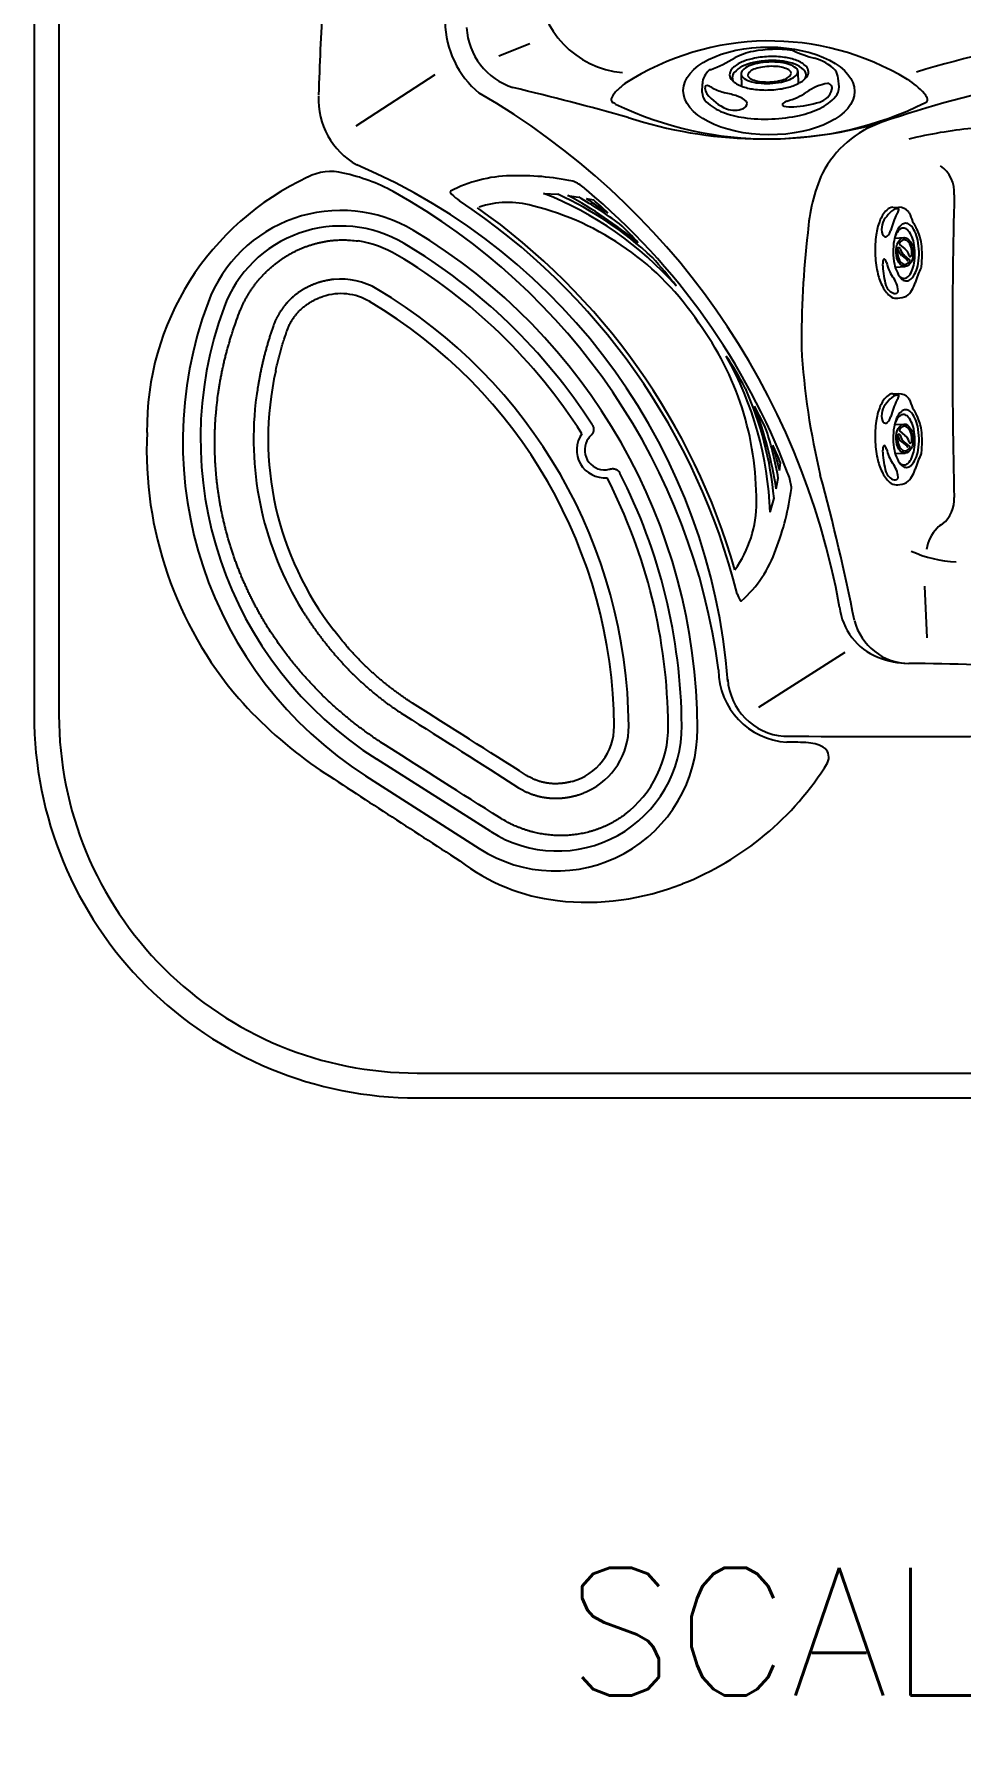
# Model space of a CAD drawing. Extents: x 941 to 1034, y 781 to 934.
# Drawn here: x 941.4 to 970.5, y 780.6 to 834 of the extents above; entities that cross this region are included whole.
import ezdxf
from ezdxf.enums import TextEntityAlignment as Align

# ---------------------------------------------------------------- set-up
doc = ezdxf.new("R2010")
doc.units = 0
doc.header["$MEASUREMENT"] = 0
for name, color, linetype in [('1', 4, 'Continuous'), ('CL', 8, 'Continuous'), ('DIM', 3, 'Continuous')]:
    doc.layers.add(name, color=color, linetype=linetype)
doc.styles.add('SIMPLEX', font='simplex')

# ---------------------------------------------------------------- blocks, each defined once
blk = doc.blocks.new('94JET')
at = {"layer": '1', "color": 2}
for p, q in [((0.921, 2.15), (1.187, 2.128)), ((1.45, 0.905), (1.065, 0.905)), ((1.45, -0.876), (1.076, -0.876)), ((0.921, -2.15), (1.195, -2.132))]:
    blk.add_line(p, q, dxfattribs=at)
blk.add_lwpolyline([(0.921, 2.15, 0.194525), (0.62, 2.028, 0.099704), (0.27, 1.52, 0.05735), (0.077, 0.875, 0.043939), (0, 0, 0.043939), (0.077, -0.875, 0.05735), (0.27, -1.52, 0.099704), (0.62, -2.028, 0.194525), (0.921, -2.15, 0.194525)], format="xyb", dxfattribs=at)
for points in [[(1.956, 0.027, 0.043317), (1.912, 0.531, 0.056661), (1.803, 0.902, 0.099192), (1.604, 1.195, 0.196409), (1.433, 1.265, 0.196409), (1.263, 1.195, 0.099192), (1.064, 0.902, 0.056661), (0.954, 0.531, 0.043317), (0.911, 0.027, 0.043317), (0.954, -0.477, 0.056661), (1.064, -0.849, 0.099192), (1.263, -1.142, 0.196409), (1.433, -1.211, 0.196409), (1.604, -1.142, 0.099192), (1.803, -0.849, 0.056661), (1.912, -0.477, 0.043317)], [(1.45, -0.876, 0.211502), (1.556, -0.829, 0.094638), (1.687, -0.615, 0.051331), (1.756, -0.349, 0.038645), (1.785, 0.015, 0.038645), (1.756, 0.378, 0.051331), (1.687, 0.644, 0.094638), (1.556, 0.858, 0.211502), (1.45, 0.905, 0.211502), (1.344, 0.858, 0.094638), (1.213, 0.644, 0.051331), (1.143, 0.378, 0.038645), (1.115, 0.015, 0.038645), (1.143, -0.349, 0.051331), (1.213, -0.615, 0.094638), (1.344, -0.829, 0.211502)]]:
    blk.add_lwpolyline(points, format="xyb", close=True, dxfattribs=at)
at = {"layer": '1', "color": 3}
for points in [[(1.83, 0.027, 0.043317), (1.789, 0.498, 0.056661), (1.686, 0.846, 0.099192), (1.5, 1.12, 0.196409), (1.341, 1.185, 0.139465), (1.221, 1.151, 0.099192)], [(1.221, -1.097, 0.139465), (1.341, -1.131, 0.196409), (1.5, -1.066, 0.099192), (1.686, -0.792, 0.056661), (1.789, -0.445, 0.043317), (1.83, 0.027, 0.043317)]]:
    blk.add_lwpolyline(points, format="xyb", dxfattribs=at)
blk.add_lwpolyline([(1.405, -0.664, 0.216678), (1.482, -0.629, 0.092908), (1.578, -0.465, 0.049579), (1.629, -0.263, 0.037156), (1.65, 0.015, 0.037156), (1.629, 0.292, 0.049579), (1.578, 0.494, 0.092908), (1.482, 0.658, 0.216678), (1.405, 0.693, 0.216678), (1.328, 0.658, 0.092908), (1.232, 0.494, 0.049579), (1.18, 0.292, 0.037156), (1.16, 0.015, 0.037156), (1.18, -0.263, 0.049579), (1.232, -0.465, 0.092908), (1.328, -0.629, 0.216678)], format="xyb", close=True, dxfattribs=at)
for centre, radius, start, end in [((1.783, 0.735), 1.56, 125.9518, 154.4901), ((1.062, 1.678), 0.375, 90.333, 121.4248), ((2.518, 0.959), 1.705, 150.2332, 163.6622), ((0.571, 2.169), 0.592, 322.0648, 338.2692), ((1.061, 1.984), 0.0685, 330.254, 90.9551), ((1.083, 1.125), 0.762, 158.3465, 199.0444), ((-3.065, 2.471), 4.079, 339.6279, 345.3447), ((0.542, 0.942), 0.19, 200.0641, 264.4059), ((0.53, 0.818), 0.0654, 264.4059, 313.5517), ((0.063, 1.308), 0.743, 313.5517, 339.6906), ((1.29, -0.659), 0.939, 163.5628, 182.5916), ((0.458, -0.416), 0.0728, 137.8056, 161.5776), ((0.436, -0.396), 0.042, 36.1572, 137.8056), ((0.053, -0.676), 0.517, 19.6286, 36.1572), ((2.77, 0.041), 2.296, 193.6863, 210.4486), ((4.122, -0.595), 3.771, 181.612, 194.2575), ((1.007, -1.384), 0.558, 194.4882, 252.9172), ((-0.393, -1.943), 1.44, 5.8985, 34.7447), ((0.894, -1.781), 0.146, 249.6717, 354.5827)]:
    blk.add_arc(centre, radius, start, end, dxfattribs=at)
at = {"layer": '1', "color": 2}
for centre, radius, start, end in [((1.139, 1.557), 0.573, 35.9872, 85.3803), ((1.506, 1.824), 0.119, 17.5387, 35.9872), ((5.326, 3.031), 3.886, 197.5387, 210.0725), ((-0.387, 0.06), 2.563, 9.9192, 23.5403), ((-1.707, -0.062), 3.886, 350.2358, 8.3326), ((5.966, -2.677), 4.308, 153.4774, 163.0192), ((2.005, -0.701), 0.119, 333.4774, 350.2358), ((0.343, -0.913), 1.586, 314.1906, 341.365), ((1.155, -1.578), 0.556, 273.3737, 301.881)]:
    blk.add_arc(centre, radius, start, end, dxfattribs=at)
blk = doc.blocks.new('MIDJET')
at = {"layer": '1', "color": 2}
for p, q in [((-0.807, 1.23), (-0.838, 1.197)), ((1.234, -0.77), (1.097, -0.894))]:
    blk.add_line(p, q, dxfattribs=at)
at = {"layer": '1', "color": 3}
for p, q in [((-0.108, 0.542), (-0.326, 0.317)), ((-0.279, 0.064), (-0.061, 0.08)), ((-0.004, 0.138), (-0.223, 0.122)), ((0.279, -0.064), (0.061, -0.08)), ((0.532, -0.105), (0.326, -0.317))]:
    blk.add_line(p, q, dxfattribs=at)
at = {"layer": '1', "color": 2}
blk.add_lwpolyline([(1.234, -0.77, 0.194738), (1.316, -0.571, 0.099647), (1.238, -0.169, 0.057272), (1.021, 0.223, 0.043868), (0.641, 0.666, 0.043868), (0.19, 1.037, 0.057272), (-0.206, 1.246, 0.099647), (-0.609, 1.316, 0.194738), (-0.807, 1.23, 0.194738)], format="xyb", dxfattribs=at)
blk.add_lwpolyline([(-0.667, 0.613, 0.188918), (-0.726, 0.482, 0.101146), (-0.686, 0.223, 0.059435), (-0.556, -0.03, 0.045845), (-0.323, -0.316, 0.045845), (-0.041, -0.555, 0.059435), (0.21, -0.69, 0.101146), (0.468, -0.735, 0.188918), (0.6, -0.678, 0.188918), (0.659, -0.547, 0.101146), (0.619, -0.289, 0.059435), (0.489, -0.035, 0.045845), (0.255, 0.251, 0.045845), (-0.026, 0.49, 0.059435), (-0.278, 0.624, 0.101146), (-0.535, 0.669, 0.188918)], format="xyb", close=True, dxfattribs=at)
at = {"layer": '1', "color": 3}
for points in [[(-0.555, 0.609, 0.188918), (-0.606, 0.495, 0.101146), (-0.572, 0.269, 0.059435), (-0.458, 0.048, 0.045845), (-0.255, -0.201, 0.045845), (-0.009, -0.409, 0.059435), (0.21, -0.527, 0.101146), (0.434, -0.566, 0.188918), (0.549, -0.517, 0.188918), (0.601, -0.402, 0.101146), (0.566, -0.177, 0.010554), (0.549, -0.136, 0.045845)], [(-0.39, 0.657, 0.021992), (-0.44, 0.658, 0.188918), (-0.555, 0.609, 0.188918)]]:
    blk.add_lwpolyline(points, format="xyb", dxfattribs=at)
at = {"layer": '1', "color": 2}
for centre, radius, start, end in [((-0.221, 0.619), 0.845, 136.8727, 156.0974), ((-0.193, 0.85), 0.808, 172.0799, 208.2707), ((-2.843, -0.597), 2.211, 15.4841, 28.7649), ((-0.612, 0.022), 0.104, 195.4841, 218.053), ((2.071, 2.122), 3.511, 218.053, 229.6922), ((0.924, 0.956), 1.884, 233.3562, 247.6134), ((-0.306, -2.906), 2.18, 61.2651, 76.3978), ((0.792, -0.902), 0.104, 241.2651, 266.3557), ((0.812, -0.592), 0.416, 266.3557, 313.34)]:
    blk.add_arc(centre, radius, start, end, dxfattribs=at)
at = {"layer": '1', "color": 3}
for centre, radius, start, end in [((-0.613, 1.075), 0.0962, 115.5379, 218.2409), ((-0.474, 0.816), 0.391, 62.4424, 117.4848), ((-1.936, -1.52), 3.145, 47.4817, 58.5207), ((-0.112, 1.702), 0.897, 229.9802, 260.5708), ((-0.573, -0.519), 1.374, 56.5538, 76.7899), ((0.316, 0.845), 0.255, 238.8727, 267.0119), ((-0.196, 0.367), 0.578, 27.8789, 48.1982), ((0.287, 0.62), 0.0336, 299.1672, 31.2427), ((0.805, 0.013), 0.0642, 124.7288, 178.1555), ((1.238, -0.001), 0.497, 178.1555, 204.6324), ((0.835, -0.031), 0.117, 65.0552, 124.7288), ((0.624, -0.412), 0.552, 358.337, 61.8827), ((-1.284, -1.415), 2.396, 17.1965, 30.2424), ((0.346, -0.545), 0.838, 347.7491, 8.0156), ((1.473, -0.643), 0.472, 187.8464, 204.9741), ((1.065, -0.823), 0.0273, 223.4142, 307.3046), ((0.946, -0.662), 0.228, 306.4319, 344.5426)]:
    blk.add_arc(centre, radius, start, end, dxfattribs=at)
for centre, major_axis, start_param, end_param in [((0, 0), (-0.326, 0.317), 1.091268269871018, 7.374453577050604), ((0, 0), (-0.276, 0.268), 4.477221, 7.019846), ((-0.29, 0.084), (-0.0179, 0.0174), 0.736661, 2.662065), ((-0.234, 0.142), (-0.0179, 0.0174), 0.736661, 2.662065), ((0.163, -0.326), (-0.358, 0.349), 5.204989, 5.803657), ((0.219, -0.268), (-0.358, 0.349), 5.216913, 5.803657), ((0.175, 0.077), (-0.0538, 0.0523), 2.063397, 4.477221), ((-0.175, -0.077), (-0.0538, 0.0523), 5.204989, 7.618814), ((0, 0), (-0.276, 0.268), 1.335628, 3.878254), ((-0.163, 0.326), (-0.358, 0.349), 2.063397, 2.662065), ((0.29, -0.084), (-0.0179, 0.0174), 3.878254, 5.803657)]:
    blk.add_ellipse(centre, major_axis=major_axis, ratio=0.587975, start_param=start_param, end_param=end_param, dxfattribs=at)
blk = doc.blocks.new('2005ENVOY')
at = {"layer": '1', "color": 3}
for p, q in [((14.568, 32.668), (15.534, 33.061)), ((10.088, 30.479), (12.573, 32.085)), ((15.967, 28.355), (16.415, 28.328)), ((16.715, 28.296), (17.065, 28.242)), ((17.297, 28.201), (17.526, 28.153)), ((23.358, 19.674), (23.388, 19.911)), ((23.255, 19.091), (23.322, 19.434)), ((23.067, 18.367), (23.188, 18.798)), ((27.985, 14.419), (27.91, 16.047)), ((22.712, 12.245), (25.414, 13.973)), ((10.389, 10.1), (13.952, 7.816))]:
    blk.add_line(p, q, dxfattribs=at)
at = {"layer": '1', "linetype": 'Continuous'}
blk.add_line((14.311, 8.348), (10.737, 10.616), dxfattribs=at)
blk.add_lwpolyline([(81, 0, 0.414214), (93, 12), (93, 77, 0.414214), (81, 89), (12, 89, 0.414214), (0, 77), (0, 12, 0.414214), (12, 0)], format="xyb", close=True, dxfattribs=at)
at = {"layer": '1', "color": 3, "linetype": 'Continuous'}
blk.add_lwpolyline([(81, 0.779, 0.414214), (92.221, 12), (92.221, 77, 0.414214), (81, 88.221), (12, 88.221, 0.414214), (0.779, 77), (0.779, 12, 0.414214), (12, 0.779)], format="xyb", close=True, dxfattribs=at)
for points in [[(6.423, 24.599), (6.463, 24.7, -0.007425), (6.506, 24.799, -0.007433), (6.552, 24.897, -0.007421), (6.601, 24.993, -0.007421), (6.653, 25.088, -0.007426), (6.707, 25.182, -0.007432), (6.765, 25.274, -0.007427), (6.825, 25.364, -0.007412), (6.888, 25.452, -0.007412), (6.953, 25.539, -0.007425), (7.021, 25.623, -0.007434), (7.091, 25.705, -0.007438), (7.164, 25.785, -0.00744), (7.239, 25.863, -0.007437), (7.316, 25.939, -0.007448), (7.395, 26.012, -0.007472), (7.477, 26.082, -0.007486), (7.561, 26.15, -0.00749), (7.646, 26.216, -0.007499), (7.733, 26.278, -0.00751), (7.822, 26.338, -0.00753), (7.913, 26.396, -0.007557), (8.006, 26.45, -0.007576), (8.1, 26.502, -0.007585), (8.195, 26.55, -0.007601), (8.292, 26.596, -0.007624), (8.39, 26.638, -0.007656), (8.489, 26.678, -0.007699), (8.589, 26.714, -0.007701), (8.69, 26.747, -0.007667), (8.792, 26.777, -0.007757), (8.895, 26.804, -0.00795), (8.999, 26.828, -0.007757), (9.103, 26.848, -0.00727), (9.206, 26.865, -0.008037), (9.312, 26.879, -0.009607), (9.421, 26.888, -0.00733), (9.523, 26.896, -0.002548), (9.616, 26.901, -0.010384), (9.734, 26.899, -0.017978), (9.916, 26.887, -0.008824), (10.154, 26.866, -0.004669)], [(9.389, 25.66), (9.35, 25.655, 0.003891), (9.311, 25.65, 0.003883), (9.273, 25.644, 0.003886), (9.235, 25.638, 0.003906), (9.196, 25.631, 0.003921), (9.158, 25.623, 0.003936), (9.12, 25.615, 0.003951), (9.082, 25.606, 0.00397), (9.044, 25.597, 0.003988), (9.007, 25.587, 0.004009), (8.969, 25.576, 0.004029), (8.932, 25.565, 0.004052), (8.895, 25.553, 0.004074), (8.858, 25.541, 0.0041), (8.821, 25.527, 0.004122), (8.784, 25.514, 0.004146), (8.748, 25.499, 0.00416), (8.712, 25.484, 0.004172), (8.676, 25.469, 0.004186), (8.64, 25.453, 0.004206), (8.605, 25.436, 0.004223), (8.57, 25.419, 0.004244), (8.535, 25.401, 0.004265), (8.5, 25.382, 0.00429), (8.466, 25.363, 0.004307), (8.432, 25.343, 0.004321), (8.399, 25.323, 0.004334), (8.366, 25.302, 0.004351), (8.333, 25.28, 0.004366), (8.301, 25.258, 0.004386), (8.269, 25.235, 0.004405), (8.237, 25.212, 0.004429), (8.206, 25.188, 0.004443), (8.175, 25.164, 0.004453), (8.144, 25.139, 0.004462), (8.115, 25.113, 0.004474), (8.085, 25.087, 0.004486), (8.056, 25.061, 0.004502), (8.028, 25.033, 0.004518), (8, 25.006, 0.004538), (7.972, 24.978, 0.004547), (7.945, 24.949, 0.00455), (7.919, 24.92, 0.004553), (7.893, 24.89, 0.004559), (7.867, 24.86, 0.004565), (7.842, 24.829, 0.004572), (7.818, 24.798, 0.004586), (7.794, 24.767, 0.004608), (7.771, 24.735, 0.0046), (7.749, 24.703, 0.004566), (7.727, 24.67, 0.004601), (7.705, 24.637, 0.004691), (7.685, 24.603, 0.004559), (7.665, 24.569, 0.004262), (7.645, 24.535, 0.004702), (7.626, 24.5, 0.005602), (7.608, 24.464, 0.004261), (7.591, 24.43, 0.001485), (7.575, 24.399, 0.005963), (7.558, 24.359, 0.010234), (7.532, 24.295, 0.005006), (7.499, 24.212, 0.002653)], [(5.752, 21.95), (5.771, 22.086, -0.002928), (5.791, 22.221, -0.002927), (5.813, 22.356, -0.002926), (5.836, 22.49, -0.002924), (5.861, 22.625, -0.002912), (5.888, 22.759, -0.00289), (5.916, 22.893, -0.002911), (5.946, 23.026, -0.002966), (5.977, 23.16, -0.00288), (6.01, 23.293, -0.002688), (6.044, 23.424, -0.002961), (6.08, 23.557, -0.003521), (6.12, 23.693, -0.002671), (6.157, 23.82, -0.000921), (6.192, 23.935, -0.003756), (6.24, 24.082, -0.006453), (6.318, 24.306, -0.003153), (6.423, 24.599, -0.00167)], [(7.499, 24.212), (7.459, 24.095, 0.002971), (7.419, 23.978, 0.002985), (7.381, 23.86, 0.002974), (7.345, 23.742, 0.002936), (7.31, 23.623, 0.002899), (7.276, 23.504, 0.002855), (7.243, 23.384, 0.002853), (7.212, 23.264, 0.002876), (7.183, 23.144, 0.002774), (7.154, 23.024, 0.002576), (7.127, 22.904, 0.002798), (7.102, 22.782, 0.003266), (7.077, 22.657, 0.002478), (7.054, 22.539, 0.000907), (7.035, 22.433, 0.003387), (7.012, 22.296, 0.00569), (6.981, 22.084, 0.002775), (6.942, 21.807, 0.001478)], [(7.381, 14.659), (7.309, 14.773, -0.003058), (7.238, 14.889, -0.003053), (7.169, 15.005, -0.003051), (7.101, 15.122, -0.003054), (7.035, 15.24, -0.003056), (6.97, 15.359, -0.003058), (6.906, 15.479, -0.00306), (6.844, 15.6, -0.003064), (6.783, 15.722, -0.003068), (6.724, 15.844, -0.003073), (6.666, 15.967, -0.003078), (6.61, 16.091, -0.003084), (6.555, 16.215, -0.003089), (6.502, 16.341, -0.003096), (6.45, 16.467, -0.003099), (6.4, 16.594, -0.0031), (6.351, 16.721, -0.003102), (6.304, 16.849, -0.003106), (6.259, 16.978, -0.00311), (6.215, 17.107, -0.003117), (6.173, 17.237, -0.003121), (6.132, 17.368, -0.003125), (6.093, 17.499, -0.003126), (6.056, 17.63, -0.003126), (6.02, 17.762, -0.003126), (5.986, 17.895, -0.003129), (5.954, 18.028, -0.003132), (5.923, 18.161, -0.003136), (5.894, 18.295, -0.003136), (5.867, 18.429, -0.003132), (5.841, 18.563, -0.003129), (5.818, 18.698, -0.003126), (5.795, 18.832, -0.003126), (5.775, 18.968, -0.003126), (5.756, 19.103, -0.003125), (5.739, 19.238, -0.003121), (5.724, 19.374, -0.003116), (5.71, 19.51, -0.003109), (5.698, 19.646, -0.003107), (5.688, 19.782, -0.003108), (5.679, 19.918, -0.003099), (5.672, 20.054, -0.003079), (5.667, 20.19, -0.003102), (5.663, 20.326, -0.003157), (5.662, 20.463, -0.003063), (5.662, 20.598, -0.002857), (5.663, 20.733, -0.003144), (5.666, 20.87, -0.003737), (5.672, 21.01, -0.00284), (5.678, 21.141, -0.000987), (5.684, 21.26, -0.003987), (5.696, 21.412, -0.006855), (5.719, 21.645, -0.003358), (5.752, 21.95, -0.001782)], [(8.397, 15.296), (8.459, 15.198, 0.002338), (8.522, 15.101, 0.002325), (8.586, 15.004, 0.002336), (8.651, 14.908, 0.002376), (8.717, 14.812, 0.002406), (8.783, 14.718, 0.002433), (8.851, 14.623, 0.002458), (8.92, 14.53, 0.002489), (8.989, 14.437, 0.002516), (9.06, 14.345, 0.002548), (9.131, 14.253, 0.002573), (9.204, 14.163, 0.0026), (9.277, 14.073, 0.002623), (9.351, 13.984, 0.002649), (9.427, 13.895, 0.002672), (9.503, 13.808, 0.002699), (9.58, 13.721, 0.002723), (9.658, 13.635, 0.00275), (9.737, 13.55, 0.002775), (9.817, 13.466, 0.002805), (9.899, 13.382, 0.002826), (9.981, 13.3, 0.002843), (10.063, 13.219, 0.002862), (10.147, 13.138, 0.002885), (10.232, 13.059, 0.002894), (10.318, 12.98, 0.002896), (10.405, 12.903, 0.002939), (10.492, 12.826, 0.00302), (10.581, 12.751, 0.002952), (10.67, 12.677, 0.002775), (10.76, 12.604, 0.003078), (10.852, 12.531, 0.003681), (10.947, 12.458, 0.002795), (11.037, 12.39, 0.000949), (11.119, 12.329, 0.003959), (11.225, 12.253, 0.006847), (11.392, 12.14, 0.00335), (11.612, 11.994, 0.001773)], [(11.015, 11.054), (10.86, 11.155, -0.003815), (10.706, 11.257, -0.003817), (10.554, 11.362, -0.003817), (10.404, 11.469, -0.003817), (10.255, 11.579, -0.003819), (10.108, 11.691, -0.003822), (9.963, 11.805, -0.003825), (9.819, 11.921, -0.003828), (9.678, 12.039, -0.003829), (9.538, 12.16, -0.003828), (9.4, 12.282, -0.003833), (9.264, 12.407, -0.003844), (9.13, 12.534, -0.003839), (8.998, 12.663, -0.003822), (8.868, 12.793, -0.003859), (8.741, 12.926, -0.003941), (8.615, 13.061, -0.003833), (8.491, 13.197, -0.003584), (8.371, 13.334, -0.003962), (8.251, 13.476, -0.004734), (8.131, 13.623, -0.0036), (8.019, 13.761, -0.001233), (7.92, 13.888, -0.005089), (7.797, 14.054, -0.008793), (7.615, 14.315, -0.004307), (7.381, 14.659, -0.002281)], [(11.612, 11.994), (11.835, 11.853, 0), (12.059, 11.711, 0), (12.282, 11.569, 0), (12.505, 11.427, 0), (12.729, 11.285, 0), (12.952, 11.144, 0), (13.174, 11.003, 0), (13.399, 10.86, 0), (13.629, 10.714, 0), (13.845, 10.577), (14.041, 10.453, 0), (14.292, 10.293, 0), (14.679, 10.048, 0), (15.185, 9.726, 0)], [(14.589, 8.786), (14.365, 8.928, 0), (14.142, 9.07, 0), (13.919, 9.211, 0), (13.695, 9.353, 0), (13.472, 9.495, 0), (13.249, 9.637, 0), (13.027, 9.777, 0), (12.802, 9.92, 0), (12.572, 10.066, 0), (12.355, 10.204), (12.16, 10.328, 0), (11.909, 10.487, 0), (11.522, 10.733, 0), (11.015, 11.054, 0)], [(15.185, 9.726), (15.226, 9.701, 0.005578), (15.267, 9.677, 0.005589), (15.308, 9.654, 0.005583), (15.35, 9.632, 0.005574), (15.392, 9.611, 0.005572), (15.435, 9.59, 0.005573), (15.478, 9.571, 0.005563), (15.522, 9.553, 0.005541), (15.566, 9.536, 0.005523), (15.61, 9.519, 0.005505), (15.655, 9.504, 0.005497), (15.7, 9.489, 0.005498), (15.745, 9.476, 0.005485), (15.791, 9.464, 0.005454), (15.837, 9.452, 0.005424), (15.883, 9.442, 0.005387), (15.929, 9.433, 0.005358), (15.975, 9.424, 0.005329), (16.022, 9.417, 0.005306), (16.069, 9.411, 0.005283), (16.115, 9.405, 0.005266), (16.162, 9.401, 0.00525), (16.209, 9.397, 0.005237), (16.256, 9.395, 0.005218), (16.303, 9.394, 0.005191), (16.35, 9.393, 0.005144), (16.397, 9.394, 0.005108), (16.444, 9.395, 0.005074), (16.491, 9.398, 0.005043), (16.538, 9.401, 0.005008), (16.584, 9.405, 0.004985), (16.631, 9.411, 0.004965), (16.678, 9.417, 0.004931), (16.724, 9.424, 0.004881), (16.77, 9.432, 0.004902), (16.816, 9.441, 0.004974), (16.862, 9.451, 0.004813), (16.907, 9.461, 0.00447), (16.952, 9.473, 0.004884), (16.998, 9.485, 0.005757), (17.044, 9.499, 0.004374), (17.087, 9.513, 0.001552), (17.126, 9.525, 0.006071), (17.175, 9.543, 0.010356), (17.25, 9.573, 0.005066), (17.347, 9.614, 0.00269)], [(18.507, 8.878), (18.431, 8.824, -0.007169), (18.354, 8.771, -0.007177), (18.276, 8.721, -0.00716), (18.196, 8.673, -0.007141), (18.114, 8.627, -0.00713), (18.031, 8.584, -0.00712), (17.947, 8.543, -0.007099), (17.862, 8.504, -0.007065), (17.776, 8.468, -0.007042), (17.688, 8.434, -0.007027), (17.6, 8.403, -0.00701), (17.511, 8.374, -0.006989), (17.42, 8.348, -0.006966), (17.329, 8.324, -0.006936), (17.238, 8.303, -0.006916), (17.146, 8.284, -0.006903), (17.053, 8.268, -0.006885), (16.96, 8.254, -0.006861), (16.866, 8.243, -0.006838), (16.772, 8.235, -0.006815), (16.677, 8.229, -0.006797), (16.583, 8.225, -0.006787), (16.488, 8.225, -0.00677), (16.393, 8.226, -0.006747), (16.299, 8.231, -0.006727), (16.204, 8.238, -0.00671), (16.109, 8.247, -0.006703), (16.015, 8.259, -0.006706), (15.921, 8.274, -0.006675), (15.827, 8.291, -0.006614), (15.734, 8.31, -0.006657), (15.641, 8.333, -0.006786), (15.548, 8.357, -0.006589), (15.457, 8.384, -0.00615), (15.366, 8.414, -0.006768), (15.275, 8.446, -0.008044), (15.183, 8.482, -0.00611), (15.097, 8.517, -0.002123), (15.02, 8.55, -0.008603), (14.923, 8.598, -0.01479), (14.778, 8.677, -0.00723), (14.589, 8.786, -0.003823)]]:
    blk.add_lwpolyline(points, format="xyb", dxfattribs=at)
at = {"layer": '1', "linetype": 'Continuous'}
for points in [[(7.929, 24.06), (7.949, 24.113, -0.008352), (7.971, 24.166, -0.008376), (7.994, 24.218, -0.008376), (8.02, 24.269, -0.008389), (8.047, 24.319, -0.008418), (8.075, 24.368, -0.008459), (8.106, 24.416, -0.008477), (8.138, 24.463, -0.008478), (8.171, 24.509, -0.008455), (8.206, 24.554, -0.008402), (8.243, 24.598, -0.008378), (8.281, 24.64, -0.008375), (8.32, 24.682, -0.008346), (8.361, 24.721, -0.008297), (8.403, 24.76, -0.008329), (8.447, 24.797, -0.008412), (8.491, 24.833, -0.008123), (8.537, 24.867, -0.00755), (8.584, 24.899, -0.00825), (8.632, 24.93, -0.009732), (8.683, 24.961, -0.00741), (8.731, 24.988, -0.002691), (8.775, 25.012, -0.010209), (8.833, 25.039, -0.017245), (8.925, 25.077, -0.008398), (9.047, 25.123, -0.004451)], [(7.572, 22.798), (7.589, 22.878, -0.001928), (7.608, 22.958, -0.001907), (7.626, 23.038, -0.001929), (7.646, 23.118, -0.001988), (7.666, 23.197, -0.001944), (7.687, 23.276, -0.001822), (7.708, 23.355, -0.002029), (7.73, 23.435, -0.002446), (7.754, 23.516, -0.001858), (7.776, 23.592, -0.000616), (7.797, 23.661, -0.002662), (7.824, 23.749, -0.004642), (7.869, 23.884, -0.002274), (7.929, 24.06, -0.001202)], [(17.496, 21.092), (17.501, 21.084, -0.009606), (17.505, 21.076, -0.009719), (17.51, 21.067, -0.009742), (17.514, 21.058, -0.009695), (17.518, 21.049, -0.009669), (17.521, 21.04, -0.009643), (17.524, 21.031, -0.009612), (17.527, 21.022, -0.009568), (17.529, 21.012, -0.009535), (17.531, 21.003, -0.009531), (17.532, 20.993, -0.009567), (17.534, 20.984, -0.009669), (17.534, 20.974, -0.009743), (17.535, 20.964, -0.009796), (17.535, 20.955, -0.009768), (17.535, 20.945, -0.009634), (17.534, 20.935, -0.009537), (17.533, 20.926, -0.009453), (17.531, 20.916, -0.009456), (17.53, 20.907, -0.009543), (17.528, 20.897, -0.009609), (17.525, 20.888, -0.009679), (17.522, 20.879, -0.009784), (17.519, 20.869, -0.009924), (17.515, 20.86, -0.009583), (17.511, 20.852, -0.008866), (17.507, 20.843, -0.009735), (17.502, 20.834, -0.011619), (17.497, 20.826, -0.008846), (17.492, 20.818, -0.003008), (17.488, 20.811, -0.012522), (17.481, 20.802, -0.021695), (17.47, 20.79, -0.010557), (17.455, 20.774, -0.00555)], [(18.061, 19.717), (18.07, 19.72, -0.009517), (18.08, 19.722, -0.009621), (18.089, 19.724, -0.009649), (18.099, 19.726, -0.00962), (18.108, 19.727, -0.009607), (18.118, 19.728, -0.009592), (18.128, 19.728, -0.009573), (18.137, 19.728, -0.009545), (18.147, 19.728, -0.009518), (18.157, 19.727, -0.009516), (18.166, 19.726, -0.00955), (18.176, 19.725, -0.009646), (18.185, 19.723, -0.009717), (18.195, 19.721, -0.009766), (18.204, 19.718, -0.009741), (18.213, 19.715, -0.009615), (18.222, 19.712, -0.009525), (18.231, 19.708, -0.00945), (18.24, 19.704, -0.00946), (18.249, 19.7, -0.009555), (18.257, 19.695, -0.009627), (18.266, 19.69, -0.009706), (18.274, 19.685, -0.009814), (18.282, 19.68, -0.009952), (18.29, 19.674, -0.009606), (18.297, 19.667, -0.00888), (18.304, 19.661, -0.009751), (18.311, 19.654, -0.011649), (18.318, 19.647, -0.008866), (18.324, 19.64, -0.002995), (18.33, 19.634, -0.012591), (18.336, 19.625, -0.021866), (18.345, 19.611, -0.010644), (18.357, 19.592, -0.005593)], [(11.856, 12.38), (11.755, 12.445, -0.003319), (11.654, 12.512, -0.003323), (11.555, 12.58, -0.00332), (11.456, 12.649, -0.003311), (11.358, 12.72, -0.003306), (11.261, 12.792, -0.003303), (11.165, 12.865, -0.003296), (11.07, 12.939, -0.003285), (10.976, 13.015, -0.00327), (10.883, 13.092, -0.003249), (10.791, 13.171, -0.003235), (10.7, 13.25, -0.003223), (10.611, 13.331, -0.003201), (10.522, 13.412, -0.003166), (10.434, 13.495, -0.003172), (10.347, 13.579, -0.003206), (10.261, 13.664, -0.003095), (10.177, 13.75, -0.002875), (10.093, 13.837, -0.003136), (10.01, 13.926, -0.003685), (9.926, 14.018, -0.002799), (9.848, 14.105, -0.001017), (9.778, 14.185, -0.00385), (9.691, 14.289, -0.00648), (9.559, 14.452, -0.003157), (9.388, 14.667, -0.001679)], [(15.43, 10.111), (15.207, 10.253), (14.983, 10.395), (14.76, 10.536), (14.537, 10.678, 0), (14.313, 10.82, 0), (14.09, 10.962), (13.868, 11.102), (13.643, 11.245, 0), (13.413, 11.392), (13.197, 11.529), (13.001, 11.653, 0), (12.75, 11.812, 0), (12.363, 12.058, 0), (11.856, 12.38, 0)], [(16.863, 9.922), (16.811, 9.908, -0.006796), (16.759, 9.896, -0.006795), (16.707, 9.885, -0.006822), (16.654, 9.875, -0.006901), (16.601, 9.867, -0.006973), (16.548, 9.86, -0.007047), (16.495, 9.855, -0.007109), (16.442, 9.852, -0.007174), (16.388, 9.85, -0.007223), (16.335, 9.849, -0.007267), (16.282, 9.85, -0.007325), (16.229, 9.853, -0.007406), (16.176, 9.857, -0.007453), (16.123, 9.863, -0.007483), (16.07, 9.871, -0.007596), (16.018, 9.88, -0.007783), (15.966, 9.891, -0.007596), (15.914, 9.903, -0.007129), (15.864, 9.916, -0.007921), (15.813, 9.932, -0.009529), (15.761, 9.95, -0.007279), (15.713, 9.968, -0.002524), (15.669, 9.984, -0.010286), (15.615, 10.009, -0.017773), (15.535, 10.052, -0.008705), (15.43, 10.111, -0.004601)]]:
    blk.add_lwpolyline(points, format="xyb", dxfattribs=at)
at = {"layer": '1', "color": 2, "linetype": 'Continuous'}
for centre, radius, start, end in [((18.707, 35.059), 2.928, 182.4123, 264.7984), ((15.844, 33.785), 2.967, 181.1002, 230.2569), ((44.819, -26.458), 61.082, 97.11509, 106.32251), ((23.047, 24.798), 8.338, 58.8057, 122.9079), ((18.805, 31.014), 0.783, 132.8163, 153.6455), ((20.013, 29.815), 2.484, 126.6775, 134.4532), ((26.155, 29.93), 2.338, 41.6191, 58.8057), ((2.281, 11.313), 23.318, 10.0573, 59.9819), ((27.158, 15.607), 1.929, 186.5992, 248.2228), ((27.452, 16.343), 2.722, 248.2228, 269.1186), ((25.184, -156.812), 170.448, 86.47602, 89.25184)]:
    blk.add_arc(centre, radius, start, end, dxfattribs=at)
at = {"layer": '1', "color": 3}
for centre, radius, start, end in [((136.373, 27.42), 127.52, 176.90906, 178.1924), ((15.635, 33.661), 2.082, 182.8846, 252.3644), ((-10.398, -73.864), 108.555, 74.49783, 76.4669), ((37.061, 0.266), 32.086, 100.7847, 109.0939), ((11.276, 31.305), 2.363, 177.3896, 240.5332), ((18.211, 31.298), 0.125, 149.3015, 231.2689), ((17.89, 30.618), 0.631, 58.9787, 67.4274), ((23.029, 41.186), 11.123, 244.3572, 296.1748), ((27.559, 31.178), 0.46, 22.3681, 41.6191), ((27.894, 31.3), 0.105, 293.6919, 30.2294), ((22.854, 43.673), 13.608, 251.8549, 285.4405), ((27.662, 27.417), 3.354, 109.0939, 151.9628), ((30.824, 15.947), 14.519, 95.6826, 103.5789), ((12.233, 20.973), 8.696, 114.8904, 180.7516), ((9.294, 27.554), 1.493, 74.7642, 118.872), ((8.458, 23.259), 5.865, 61.4911, 77.9075), ((2.639, 11.609), 19.157, 4.3158, 67.0353), ((15.027, 24.647), 4.264, 91.4012, 117.705), ((15.183, 20.437), 8.476, 78.4307, 91.7643), ((29.978, 26.709), 5.75, 156.5803, 175.8885), ((27.84, 28.396), 0.998, 355.2781, 55.4977), ((1.432, 10.772), 20.193, 7.5291, 60.8849), ((13.055, 28.405), 0.0196, 123.061, 212.9566), ((13.226, 28.48), 0.206, 204.465, 226.3136), ((14.422, 29.68), 1.9, 225.2484, 234.8992), ((11.999, 18.239), 10.867, 41.5902, 68.5824), ((11.954, 18.464), 10.826, 46.72, 65.6655), ((16.784, 28.356), 0.397, 60.1769, 75.4853), ((15.922, 26.849), 2.133, 49.3623, 60.2323), ((3.39, 11.899), 21.641, 20.8452, 49.9647), ((221.109, 23.549), 192.333, 178.57944, 181.40765), ((9.61, 23.382), 4.442, 59.114, 159.4569), ((1.8, 10.748), 20.854, 14.0174, 56.4368), ((1.895, 10.835), 20.865, 15.9022, 54.9077), ((14.851, 25.19), 2.885, 74.6213, 108.3261), ((13.49, 19.427), 8.805, 33.548, 76.0298), ((10.368, 16.51), 13.391, 50.2306, 61.6535), ((9.058, 14.587), 15.83, 54.0657, 59.612), ((35.494, 54.574), 32.042, 235.3939, 236.8603), ((13.598, 23.371), 6.189, 44.9575, 50.6003), ((12.791, 21.41), 8.174, 41.2771, 47.1692), ((2.503, 11.499), 18.288, 0.2331, 59.114), ((55.572, 23.584), 31.528, 173.5592, 180.1528), ((10.911, 18.495), 11.545, 37.0682, 42.843), ((17.102, 20.575), 12.442, 159.4569, 237.3471), ((13.275, 18.764), 9.36, 359.4885, 36.2075), ((12.237, 17.955), 10.838, 2.1804, 29.301), ((10.888, 16.163), 12.922, 28.0878, 33.3082), ((47.34, 24.945), 23.341, 183.5494, 193.4232), ((12.344, 17.813), 10.889, 5.1776, 24.0308), ((10.365, 17.094), 13.045, 8.8048, 20.6346), ((14.29, 17.111), 9.465, 23.7811, 28.9411), ((15.538, 20.33), 12.011, 177.4744, 220.5518), ((12.01, 17.42), 11.49, 10.0943, 17.7731), ((16.956, 17.506), 6.866, 20.4732, 25.5426), ((45.758, 25.94), 23.261, 193.6104, 195.6299), ((21.711, 18.845), 2.048, 9.8309, 21.6021), ((-43.738, 1.04), 70.83, 11.33895, 15.12922), ((15.433, 20.204), 8.371, 338.9181, 352.4608), ((23.356, 19.136), 0.378, 355.7572, 8.9394), ((27.819, 18.774), 1.016, 309.8551, 2.8223), ((19.016, 18.656), 3.62, 324.4764, 0.3905), ((29.209, 16.99), 1.262, 136.2391, 170.6997), ((28.798, 17.384), 0.693, 118.2675, 136.2391), ((19.62, 18.453), 3.837, 311.6209, 340.8182), ((29.048, 20.557), 3.753, 245.3694, 267.6797), ((22.803, 16.044), 0.808, 197.6016, 212.4365), ((22.156, 15.618), 0.0357, 192.6254, 290.886), ((27.436, 15.4), 1.781, 194.3025, 269.1295), ((23.722, 13.422), 2.271, 180.1078, 266.6706), ((23.654, 13.254), 1.923, 183.9435, 265.3337), ((17.076, 22.05), 14.302, 221.7824, 234.7654), ((16.349, 11.556), 4.442, 237.3471, 0.2331), ((27, 1004.509), 993.177, 269.797927, 270.156856), ((23.64, 2.449), 8.706, 85.8411, 90.3278), ((24.224, 10.144), 0.989, 55.3644, 87.2395), ((24.518, 10.678), 0.387, 334.0465, 46.2943), ((673.198, 1027.354), 1214.764, 236.844357, 237.098168), ((16.912, 15.425), 9.351, 291.3704, 328.2825), ((17.103, 12.296), 6.149, 232.2296, 263.4324), ((17.318, 14.164), 8.03, 263.4324, 291.9515)]:
    blk.add_arc(centre, radius, start, end, dxfattribs=at)
at = {"layer": '1', "linetype": 'Continuous'}
for centre, radius, start, end in [((9.61, 23.436), 3.898, 59.3607, 159.7037), ((2.553, 11.522), 17.744, 32.6382, 59.3607), ((9.61, 23.436), 1.778, 59.3608, 108.4458), ((17.113, 20.661), 11.898, 159.7037, 237.5938), ((2.553, 11.522), 15.625, 0.4798, 59.3607), ((17.113, 20.661), 9.778, 167.3772, 217.8096), ((17.879, 20.315), 0.625, 144.7289, 274.9588), ((17.879, 20.315), 0.625, 136.1404, 144.7289), ((17.879, 20.315), 0.625, 132.8288, 136.1404), ((17.879, 20.315), 0.625, 274.9588, 283.5472), ((17.879, 20.315), 0.625, 283.5472, 286.8588), ((2.553, 11.522), 17.744, 0.4798, 27.0494), ((16.399, 11.638), 3.898, 237.5938, 0.4798), ((16.399, 11.638), 1.778, 285.1077, 0.4799)]:
    blk.add_arc(centre, radius, start, end, dxfattribs=at)
at = {"layer": '1', "color": 3, "linetype": 'Continuous'}
for centre, radius, start, end in [((9.61, 23.436), 3.473, 59.3607, 80.9878), ((2.553, 11.522), 17.319, 32.4707, 59.3607), ((9.61, 23.436), 2.235, 59.3608, 95.6851), ((2.553, 11.522), 16.082, 0.4798, 59.3607), ((17.113, 20.661), 10.235, 173.5735, 211.6142), ((17.879, 20.315), 0.875, 144.729, 274.9587), ((2.553, 11.522), 17.319, 0.4798, 27.217), ((16.399, 11.638), 2.235, 295.096, 0.4798), ((16.399, 11.638), 3.473, 307.3638, 0.4798)]:
    blk.add_arc(centre, radius, start, end, dxfattribs=at)
at = {"layer": '1', "color": 3}
blk.add_ellipse((23.028, 31.57), major_axis=(-2.683, 0.017), ratio=0.512788, dxfattribs=at)
at = {"layer": 'CL', "rotation": 92.31800575971785}
blk.add_blockref('94JET', (23.117, 30.692), dxfattribs=at)
at = {"layer": 'DIM', "rotation": 136.490293520946}
for p in [(27.28, 26.516), (27.28, 20.67)]:
    blk.add_blockref('MIDJET', p, dxfattribs=at)

msp = doc.modelspace()

# ---------------------------------------------------------------- block references
at = {"layer": '1'}
msp.add_blockref('2005ENVOY', (941.433, 800.675), dxfattribs=at)

# ---------------------------------------------------------------- texts
at = {"layer": 'DIM', "style": 'SIMPLEX'}
msp.add_text('SCALE: 1/4" = 1\'-0"', height=4, dxfattribs=at).set_placement((988.009, 781.943), align=Align.CENTER)

doc.saveas('drawing.dxf')
